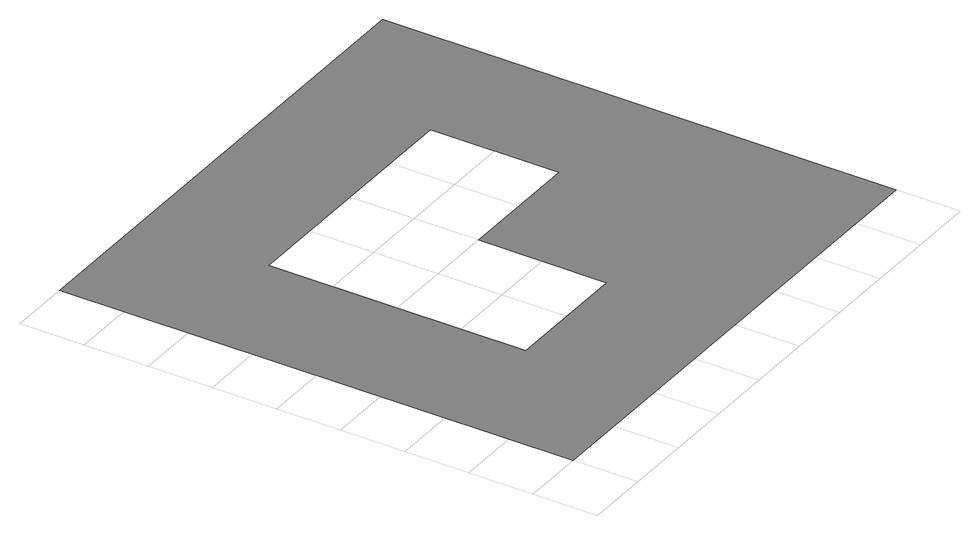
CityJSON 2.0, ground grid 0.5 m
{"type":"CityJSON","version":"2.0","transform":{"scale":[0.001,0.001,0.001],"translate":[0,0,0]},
"CityObjects":{
"building1":{"type":"Building","geometry":[{"type":"MultiSurface","lod":"2","boundaries":[[[0,1,2,3],[4,5,6,7],[5,8,9,10]]],"semantics":{"surfaces":[{"type":"GroundSurface"}],"values":[0]}}]}
},
"vertices":[
[0,4000,0],[0,0,0],[4000,0,0],[4000,4000,0],[1000,3000,0],[1000,2000,0],[3000,2000,0],[3000,3000,0],[1000,1000,0],[2000,1000,0],[2000,2000,0]
]}
